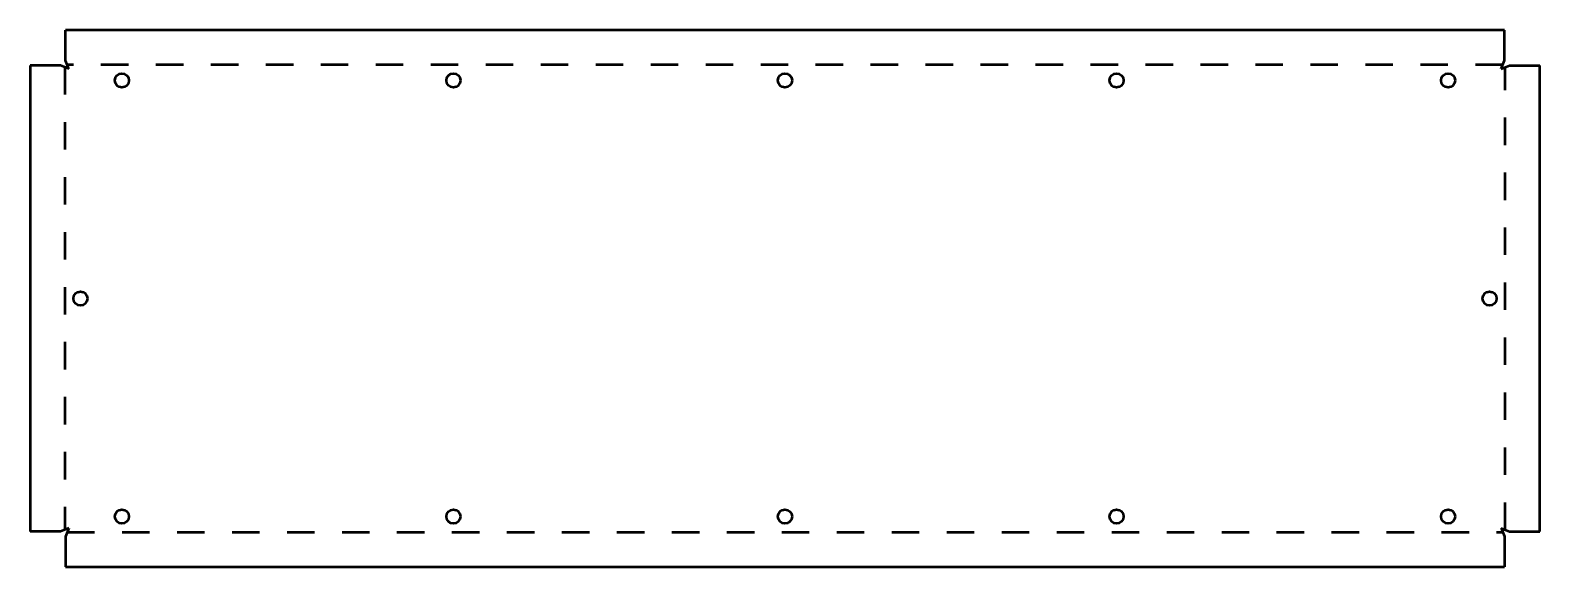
# Model space of a CAD drawing. Header units: inches. Extents: x -0.6 to 24.5, y -8.4 to 0.5.
import ezdxf

# ---------------------------------------------------------------- set-up
doc = ezdxf.new("R2010")
doc.units = ezdxf.units.IN
doc.header["$MEASUREMENT"] = 0
doc.linetypes.add('Dashed Space', pattern=[0.912, 0.456, -0.456])
for name, color, linetype, lineweight in [('IV_BEND_DOWN', 3, 'Dashed Space', 50), ('IV_EXTERIOR_PROFILES', 7, 'Continuous', 50), ('IV_INTERIOR_PROFILES', 7, 'Continuous', 50)]:
    doc.layers.add(name, color=color, linetype=linetype, lineweight=lineweight)

msp = doc.modelspace()

# ---------------------------------------------------------------- linework, layer by layer
at = {"layer": 'IV_BEND_DOWN'}
for p, q in [((-0.011, -0.107), (-0.011, -7.784)), ((23.845, -0.068), (0.028, -0.068)), ((23.884, -7.784), (23.884, -0.107)), ((0.028, -7.824), (23.845, -7.824))]:
    msp.add_line(p, q, dxfattribs=at)
at = {"layer": 'IV_EXTERIOR_PROFILES'}
for p, q in [((0, 0), (0, 0.505)), ((23.873, 0.505), (0, 0.505)), ((23.873, 0), (23.873, 0.505)), ((0.056, -0.136), (0, 0)), ((-0.079, -0.079), (-0.584, -0.079)), ((-0.584, -0.079), (-0.584, -7.812)), ((0.056, -0.136), (-0.079, -0.079)), ((23.816, -0.136), (23.873, 0)), ((23.816, -0.136), (23.952, -0.079)), ((23.952, -0.079), (24.457, -0.079)), ((24.457, -7.812), (24.457, -0.079)), ((0.056, -7.756), (-0.079, -7.812)), ((0.056, -7.756), (0, -7.891)), ((23.816, -7.756), (23.952, -7.812)), ((23.816, -7.756), (23.873, -7.891)), ((-0.079, -7.812), (-0.584, -7.812)), ((0, -7.891), (0, -8.396)), ((23.873, -7.891), (23.873, -8.396)), ((23.952, -7.812), (24.457, -7.812)), ((0, -8.396), (23.873, -8.396))]:
    msp.add_line(p, q, dxfattribs=at)
at = {"layer": 'IV_INTERIOR_PROFILES'}
for centre in [(0.936, -0.328), (6.436, -0.328), (11.936, -0.328), (17.436, -0.328), (22.936, -0.328), (0.249, -3.946), (23.624, -3.946), (0.936, -7.563), (6.436, -7.563), (11.936, -7.563), (17.436, -7.563), (22.936, -7.563)]:
    msp.add_circle(centre, 0.117, dxfattribs=at)

doc.saveas('drawing.dxf')
